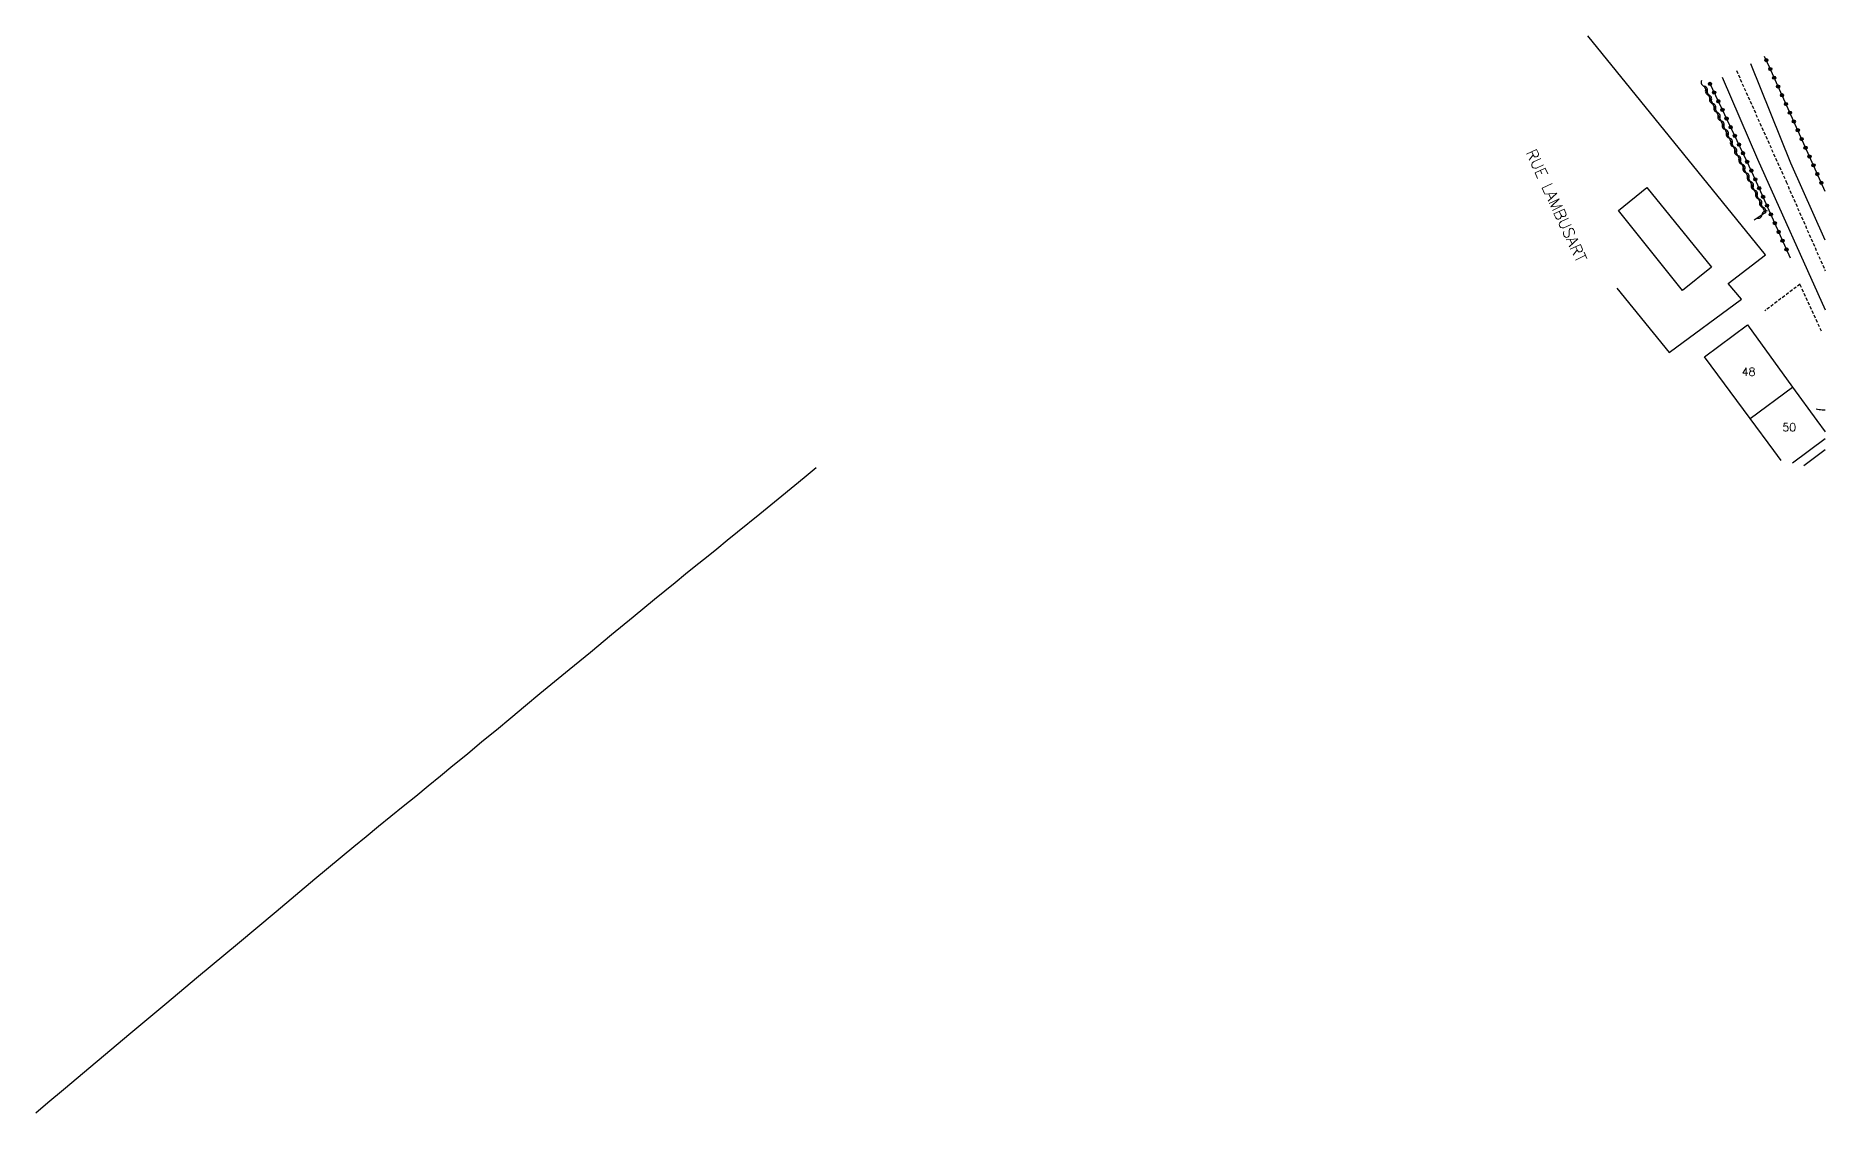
# Model space of a CAD drawing. Header units: millimetres. Extents: x 161000 to 162000, y 126000 to 126973.
# Drawn here: x 161720.5 to 162000, y 126000 to 126168.4 of the extents above; entities that cross this region are included whole.
import ezdxf
from ezdxf.enums import TextEntityAlignment as Align

# ---------------------------------------------------------------- set-up
doc = ezdxf.new("R2010")
doc.units = ezdxf.units.MM
doc.linetypes.add('DASHED', pattern=[0.75, 0.5, -0.25])
doc.layers.get('0').update_dxf_attribs({"linetype": 'CONTINUOUS'})
for name, color, linetype in [('W0001', 6, 'DASHED'), ('W0008', 7, 'CONTINUOUS'), ('W0014', 7, 'CONTINUOUS'), ('W0017', 7, 'CONTINUOUS'), ('W0101', 7, 'CONTINUOUS'), ('W0112', 1, 'DASHED'), ('W0310', 3, 'CONTINUOUS'), ('W0323', 7, 'CONTINUOUS'), ('W0989', 7, 'CONTINUOUS'), ('W0991', 7, 'CONTINUOUS'), ('W1102', 7, 'CONTINUOUS')]:
    doc.layers.add(name, color=color, linetype=linetype)
doc.styles.get("Standard").update_dxf_attribs({"font": 'romans.shx', "width": 0.85})

# ---------------------------------------------------------------- blocks, each defined once
blk = doc.blocks.new('t323o')
at = {"color": 0, "linetype": 'Continuous'}
for radius in [0.25, 0.15]:
    blk.add_circle((0, 0), radius, dxfattribs=at)
blk = doc.blocks.new('t310o')
at = {"color": 0, "linetype": 'Continuous'}
for centre, start, end in [((-0.5, 0.38), 216.8699, 323.1304), ((0.5, -0.37), 36.8699, 143.1303)]:
    blk.add_arc(centre, 0.625, start, end, dxfattribs=at)

msp = doc.modelspace()

# ---------------------------------------------------------------- linework, layer by layer
at = {"layer": 'W0001'}
msp.add_lwpolyline([(161986.13, 126162.96), (161993.89, 126145.59), (162000, 126131.65)], dxfattribs=at)
at = {"layer": 'W0008'}
for points in [[(161983.92, 126161.9), (161989.45, 126149.1), (162000, 126125.55)], [(162000, 126136.45), (161994.61, 126148.48), (161988.38, 126164.03)]]:
    msp.add_lwpolyline(points, dxfattribs=at)
at = {"layer": 'W0014'}
msp.add_lwpolyline([(161842.42, 126100.86), (161840.51, 126099.29), (161837.05, 126096.46), (161833.59, 126093.63), (161830.13, 126090.81), (161828.51, 126089.49), (161826.88, 126088.18), (161825.26, 126086.86), (161823.63, 126085.55), (161822.01, 126084.23), (161820.38, 126082.91), (161818.76, 126081.6), (161817.14, 126080.27), (161813.8, 126077.53), (161810.46, 126074.79), (161807.13, 126072.03), (161803.8, 126069.28), (161801.53, 126067.41), (161799.26, 126065.53), (161797, 126063.65), (161794.73, 126061.77), (161792.47, 126059.89), (161790.2, 126058.02), (161787.93, 126056.14), (161785.66, 126054.27), (161783.73, 126052.68), (161781.79, 126051.1), (161779.85, 126049.52), (161777.91, 126047.95), (161775.97, 126046.37), (161774.04, 126044.79), (161772.1, 126043.2), (161770.17, 126041.61), (161764.1, 126036.57), (161758.04, 126031.5), (161752, 126026.43), (161745.95, 126021.35), (161740.66, 126016.93), (161735.38, 126012.5), (161730.1, 126008.07), (161724.83, 126003.64), (161722.41, 126001.6), (161720.52, 126000)], dxfattribs=at)
at = {"layer": 'W0017'}
msp.add_lwpolyline([(162000, 126109.88), (161999.93, 126109.88), (161999.79, 126109.88), (161999.65, 126109.88), (161999.51, 126109.89), (161999.27, 126109.91), (161999.04, 126109.94), (161998.8, 126109.98), (161998.57, 126110.03)], dxfattribs=at)
at = {"layer": 'W0101'}
for points in [[(161990.68, 126134.14), (161962.94, 126168.4), (161962.94, 126168.4)], [(161967.47, 126128.97), (161975.65, 126118.89), (161986.91, 126127.21), (161984.82, 126129.69), (161990.68, 126134.14)], [(161988.28, 126108.56), (161981.16, 126118.23), (161987.85, 126123.22)], [(161987.85, 126123.22), (161994.91, 126113.5)], [(161994.91, 126113.5), (161998.7, 126108.29), (162000, 126106.51)], [(161993.13, 126102.01), (161991.98, 126103.57), (161991.96, 126103.57), (161988.28, 126108.56)], [(162000, 126105.42), (161994.87, 126101.6)], [(162000, 126103.69), (161996.65, 126101.17)]]:
    msp.add_lwpolyline(points, dxfattribs=at)
msp.add_lwpolyline([(161977.69, 126128.56), (161967.7, 126141.1), (161972.13, 126144.7), (161982.24, 126132.25)], close=True, dxfattribs=at)
at = {"layer": 'W0112'}
msp.add_lwpolyline([(161999.44, 126122.21), (161996.07, 126129.58), (161990.57, 126125.39)], dxfattribs=at)
at = {"layer": 'W0310'}
msp.add_lwpolyline([(161988.88, 126139.62), (161990.64, 126140.77), (161981.08, 126160.59)], dxfattribs=at)
at = {"layer": 'W0323'}
for points in [[(162000, 126144.04), (161991.29, 126163.49), (161990.53, 126165.18)], [(161994.56, 126133.63), (161988.61, 126147.01), (161981.97, 126160.97)]]:
    msp.add_lwpolyline(points, dxfattribs=at)
at = {"layer": 'W1102'}
msp.add_lwpolyline([(161988.28, 126108.56), (161994.91, 126113.5)], dxfattribs=at)

# ---------------------------------------------------------------- block references
at = {"layer": 'W0310'}
for p, rotation in [((161981.13, 126160.49), 115.7294981090937), ((161981.78, 126159.14), 115.7294981090937), ((161982.43, 126157.79), 115.7294981090937), ((161983.09, 126156.44), 115.7294981090937), ((161983.74, 126155.09), 115.7294981090937), ((161984.39, 126153.74), 115.7294981090937), ((161985.04, 126152.39), 115.7294981090937), ((161985.69, 126151.04), 115.7294981090937), ((161986.34, 126149.68), 115.7294981090937), ((161986.99, 126148.33), 115.7294981090937), ((161987.64, 126146.98), 115.7294981090937), ((161988.3, 126145.63), 115.7294981090937), ((161988.95, 126144.28), 115.7294981090937), ((161989.6, 126142.93), 115.7294981090937), ((161990.25, 126141.58), 115.7294981090937), ((161990.13, 126140.44), 33.18377402662362)]:
    msp.add_blockref('t310o', p, dxfattribs=dict(at, rotation=rotation))
at = {"layer": 'W0323'}
for p, rotation in [((161990.8, 126164.58), 114.2831259495543), ((161991.42, 126163.21), 114.1235775522316), ((161992.03, 126161.84), 114.1235775522316), ((161982.01, 126160.87), 115.4460311271239), ((161982.66, 126159.52), 115.4460311271239), ((161983.3, 126158.16), 115.4460311271239), ((161992.64, 126160.47), 114.1235775522316), ((161993.26, 126159.1), 114.1235775522316), ((161983.95, 126156.81), 115.4460311271239), ((161984.59, 126155.45), 115.4460311271239), ((161993.87, 126157.73), 114.1235775522316), ((161994.48, 126156.37), 114.1235775522316), ((161985.24, 126154.1), 115.4460311271239), ((161985.88, 126152.75), 115.4460311271239), ((161995.1, 126155), 114.1235775522316), ((161995.71, 126153.63), 114.1235775522316), ((161986.53, 126151.39), 115.4460311271239), ((161987.17, 126150.04), 115.4460311271239), ((161996.32, 126152.26), 114.1235775522316), ((161996.93, 126150.89), 114.1235775522316), ((161987.81, 126148.68), 115.4460311271239), ((161988.46, 126147.33), 115.4460311271239), ((161997.55, 126149.52), 114.1235775522316), ((161998.16, 126148.15), 114.1235775522316), ((161989.08, 126145.96), 113.982030915627), ((161989.69, 126144.59), 113.982030915627), ((161998.77, 126146.78), 114.1235775522316), ((161999.39, 126145.41), 114.1235775522316), ((161990.3, 126143.22), 113.982030915627), ((161990.91, 126141.85), 113.982030915627), ((161991.52, 126140.48), 113.982030915627), ((161992.13, 126139.11), 113.982030915627), ((161992.73, 126137.74), 113.982030915627), ((161993.34, 126136.37), 113.982030915627), ((161993.95, 126135), 113.982030915627)]:
    msp.add_blockref('t323o', p, dxfattribs=dict(at, rotation=rotation))

# ---------------------------------------------------------------- texts
at = {"layer": 'W0989'}
msp.add_text('RUE LAMBUSART', height=1.75, rotation=294.8275, dxfattribs=at).set_placement((161953.2, 126150.16))
at = {"layer": 'W0991'}
for s, p in [('48', (161988.03, 126115.89)), ('50', (161994.38, 126107.21))]:
    msp.add_text(s, height=1.25, dxfattribs=at).set_placement(p, align=Align.MIDDLE_CENTER)

doc.saveas('drawing.dxf')
